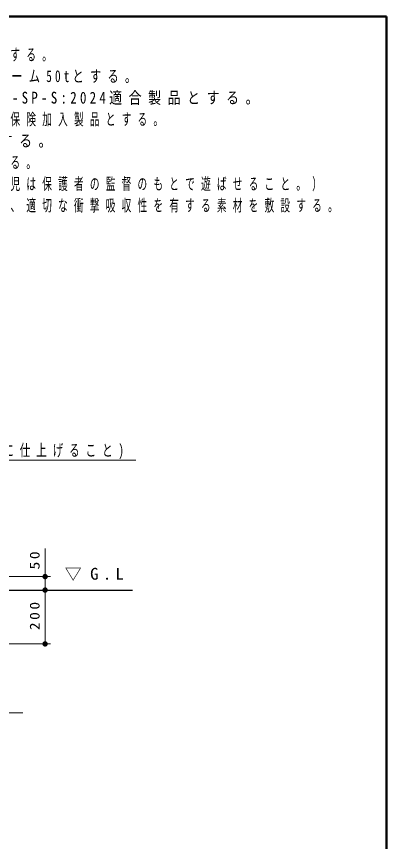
# Model space of a CAD drawing. Units: millimetres on the paper, with parts at other scales. Extents: x -365 to 0, y -56 to 257.
# Drawn here: x -68.8 to 0, y 103.7 to 257 of the extents above; entities that cross this region are included whole.
import ezdxf

# ---------------------------------------------------------------- set-up
doc = ezdxf.new("R2010")
doc.units = ezdxf.units.MM
doc.layers.add('LY_1', color=7, linetype='Continuous', lineweight=13)
doc.layers.add('LY_2', color=7, linetype='Continuous', lineweight=13)
doc.styles.add('ＭＳ ゴシック', font='')
doc.styles.get('ＭＳ ゴシック').set_extended_font_data('MS Gothic')

# ---------------------------------------------------------------- blocks, each defined once
blk = doc.blocks.new('filled_dot')
at = {"color": 0, "linetype": 'Continuous', "lineweight": -2, "const_width": 1.25}
blk.add_lwpolyline([(-0.625, 0, 1), (0.625, 0, 1)], format="xyb", close=True, dxfattribs=at)

msp = doc.modelspace()

# ---------------------------------------------------------------- linework, layer by layer
at = {"layer": 'LY_1'}
for p, q in [((-115.597, 174.592), (-46.597, 174.592)), ((-63.445, 158.196), (-63.445, 150.449)), ((-81.531, 152.949), (-62.445, 152.949)), ((-63.445, 150.449), (-63.445, 140.449)), ((-72.445, 140.449), (-62.445, 140.449)), ((-73.817, 127.645), (-67.576, 127.645))]:
    msp.add_line(p, q, dxfattribs=at)
at = {"layer": 'LY_1', "lineweight": 25}
msp.add_line((-82.531, 150.449), (-47.233, 150.449), dxfattribs=at)
at = {"layer": 'LY_2', "lineweight": 50}
for p, q in [((0, 257), (-365, 257)), ((0, 0), (0, 257))]:
    msp.add_line(p, q, dxfattribs=at)

# ---------------------------------------------------------------- block references
at = {"layer": 'LY_1', "xscale": 0.4, "yscale": 0.4}
for p, rotation in [((-63.445, 152.949), 270), ((-63.445, 150.449), 270), ((-63.445, 150.449), 90), ((-63.445, 140.449), 90)]:
    msp.add_blockref('filled_dot', p, dxfattribs=dict(at, rotation=rotation))

# ---------------------------------------------------------------- texts
at = {"layer": 'LY_1', "char_height": 2.199, "style": 'ＭＳ ゴシック'}
for s, insert, attachment_point in [('\\T1.64;\\W0.6;表面は、超速硬化二液性ウレタン系塗膜仕上げとする。', (-134.818, 251.02), 1), ('\\T1.55;\\W0.7;突起部下地はFRP半球成形材にウレタ\\~ンフォーム50tとする。', (-134.818, 247.02), 1), ('\\T1.51;\\W0.8;本製品は、遊具の安全に関する規準JPFA-SP-S:2024適合製品とする。', (-134.818, 243.02), 1), ('\\T1.64;\\W0.6;本製品は、（一社）日本公園施設業協会賠償責任保険加入製品とする。', (-134.818, 239.02), 1), ('\\T1.5;\\W0.8;本製品は、ISO9001認証取得企業製品とする。', (-134.818, 235.02), 1), ('\\T1.64;\\W0.6;本製品は、（株）中村製作所製品同等品以上とする。', (-134.818, 231.02), 1), ('\\T1.64;\\W0.6;本製品の利用対象年齢は、３～６才とする。（幼児は保護者の監督のもとで遊ばせること。）', (-134.818, 227.02), 1), ('\\T1.64;\\W0.6;セーフティエリア内には、障害物がないものとし、適切な衝撃吸収性を有する素材を敷設する。', (-134.818, 223.02), 1), ('\\T1.57;\\W0.65;コンクリート(金ゴテにより平滑に仕上げること)', (-115.597, 174.742), 7), ('\\T1.5;\\W1.05;▽G.L', (-53.907, 153.379), 5)]:
    msp.add_mtext(s, dxfattribs=dict(at, insert=insert, attachment_point=attachment_point))
at = {"layer": 'LY_1', "char_height": 1.833, "attachment_point": 8, "rotation": 90, "style": 'ＭＳ ゴシック'}
for s, insert in [('\\T1.34;\\W1.15;50', (-64.445, 156.196)), ('\\T1.33;\\W1.15;200', (-64.445, 145.865))]:
    msp.add_mtext(s, dxfattribs=dict(at, insert=insert))

doc.saveas('drawing.dxf')
